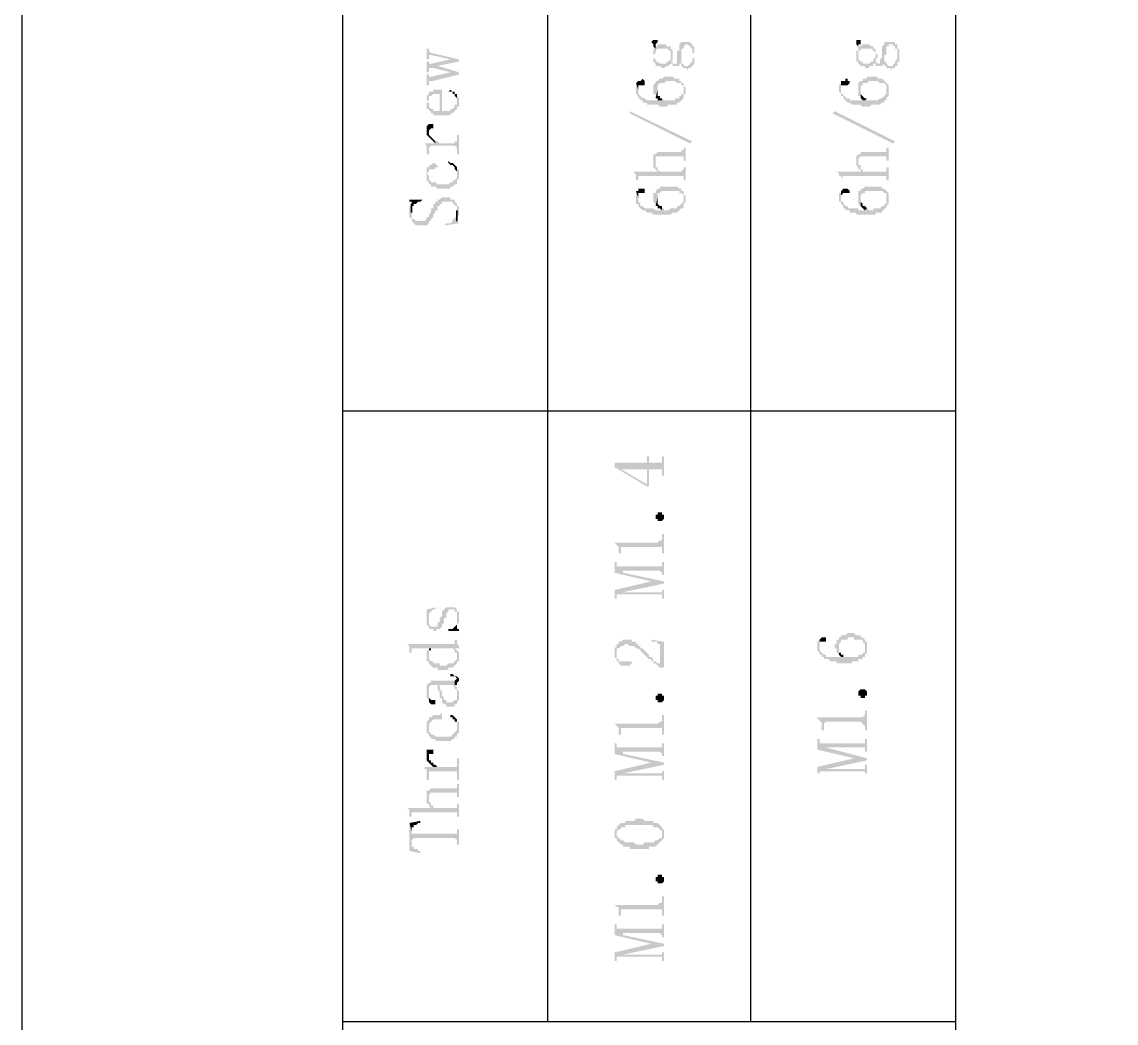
# Model space of a CAD drawing. Header units: millimetres. Extents: x 1233 to 2351, y 1180 to 1535.
# Drawn here: x 1477.96 to 1500.84, y 1385.47 to 1406.42 of the extents above; entities that cross this region are included whole.
import ezdxf

# ---------------------------------------------------------------- set-up
doc = ezdxf.new("R2010")
doc.units = ezdxf.units.MM

msp = doc.modelspace()

# ---------------------------------------------------------------- hatches: boundary and pattern name
at = {"transparency": 33554559}
for points in [[(1491.12218, 1405.99928), (1491.12218, 1405.99928), (1491.16731, 1405.95415), (1491.16731, 1405.90902), (1491.21244, 1405.86389), (1491.21244, 1405.95415), (1491.21244, 1405.95415), (1491.25757, 1405.99928), (1491.25757, 1406.04442), (1491.16731, 1406.04442)], [(1491.16731, 1405.59309), (1491.21244, 1405.54796), (1491.21244, 1405.50283), (1491.3027, 1405.50283), (1491.34784, 1405.4577), (1491.39297, 1405.4577), (1491.4381, 1405.50283), (1491.48323, 1405.50283), (1491.52837, 1405.54796), (1491.5735, 1405.54796), (1491.5735, 1405.50283), (1491.70889, 1405.50283), (1491.70889, 1405.54796), (1491.75403, 1405.54796), (1491.75403, 1405.50283), (1491.75403, 1405.50283), (1491.79916, 1405.4577), (1491.84429, 1405.4577), (1491.88942, 1405.41256), (1491.88942, 1405.4577), (1491.93455, 1405.4577), (1491.97969, 1405.50283), (1491.97969, 1405.50283), (1492.02482, 1405.54796), (1492.02482, 1405.59309), (1492.02482, 1405.72849), (1492.02482, 1405.77362), (1492.02482, 1405.86389), (1492.02482, 1405.90902), (1492.02482, 1405.72849), (1492.02482, 1405.68336), (1491.97969, 1405.63823), (1491.97969, 1405.59309), (1491.97969, 1405.59309), (1491.93455, 1405.54796), (1491.93455, 1405.54796), (1491.88942, 1405.50283), (1491.79916, 1405.50283), (1491.79916, 1405.54796), (1491.75403, 1405.54796), (1491.75403, 1405.59309), (1491.75403, 1405.99928), (1491.70889, 1405.95415), (1491.70889, 1405.86389), (1491.70889, 1405.81875), (1491.66376, 1405.81875), (1491.66376, 1405.72849), (1491.66376, 1405.68336), (1491.66376, 1405.59309), (1491.66376, 1405.54796), (1491.5735, 1405.54796), (1491.5735, 1405.59309), (1491.52837, 1405.59309), (1491.52837, 1405.72849), (1491.52837, 1405.68336), (1491.52837, 1405.63823), (1491.52837, 1405.63823), (1491.48323, 1405.59309), (1491.4381, 1405.59309), (1491.4381, 1405.54796), (1491.3027, 1405.54796), (1491.25757, 1405.59309), (1491.21244, 1405.59309), (1491.21244, 1405.63823), (1491.21244, 1405.63823), (1491.16731, 1405.68336), (1491.16731, 1405.72849)], [(1491.16731, 1405.72849), (1491.16731, 1405.68336), (1491.16731, 1405.59309), (1491.16731, 1405.72849), (1491.16731, 1405.72849), (1491.21244, 1405.77362), (1491.21244, 1405.81875), (1491.21244, 1405.81875), (1491.25757, 1405.86389), (1491.48323, 1405.86389), (1491.48323, 1405.81875), (1491.52837, 1405.81875), (1491.52837, 1405.72849), (1491.52837, 1405.59309), (1491.5735, 1405.63823), (1491.5735, 1405.72849), (1491.5735, 1405.81875), (1491.5735, 1405.81875), (1491.52837, 1405.86389), (1491.52837, 1405.90902), (1491.4381, 1405.90902), (1491.4381, 1405.95415), (1491.25757, 1405.95415), (1491.25757, 1405.90902), (1491.21244, 1405.90902), (1491.21244, 1405.95415), (1491.21244, 1405.86389), (1491.16731, 1405.86389), (1491.16731, 1405.81875)], [(1491.75403, 1405.99928), (1491.75403, 1405.59309), (1491.75403, 1405.63823), (1491.75403, 1405.72849), (1491.75403, 1405.77362), (1491.75403, 1405.86389), (1491.79916, 1405.86389), (1491.79916, 1405.90902), (1491.79916, 1405.90902), (1491.84429, 1405.95415), (1491.88942, 1405.95415), (1491.93455, 1405.90902), (1491.93455, 1405.90902), (1491.97969, 1405.86389), (1491.97969, 1405.77362), (1492.02482, 1405.77362), (1492.02482, 1405.72849), (1492.02482, 1405.90902), (1491.97969, 1405.90902), (1491.97969, 1405.95415), (1491.97969, 1405.95415), (1491.93455, 1405.99928)], [(1495.40973, 1405.99928), (1495.40973, 1405.95415), (1495.40973, 1405.95415), (1495.45486, 1405.90902), (1495.45486, 1405.86389), (1495.45486, 1405.95415), (1495.5, 1405.95415), (1495.5, 1405.99928), (1495.5, 1406.04442), (1495.40973, 1406.04442)], [(1495.40973, 1405.72849), (1495.40973, 1405.68336), (1495.40973, 1405.59309), (1495.45486, 1405.59309), (1495.45486, 1405.72849), (1495.45486, 1405.81875), (1495.5, 1405.81875), (1495.5, 1405.86389), (1495.72566, 1405.86389), (1495.77079, 1405.81875), (1495.77079, 1405.81875), (1495.81592, 1405.77362), (1495.81592, 1405.72849), (1495.81592, 1405.59309), (1495.81592, 1405.63823), (1495.81592, 1405.63823), (1495.86105, 1405.68336), (1495.86105, 1405.72849), (1495.86105, 1405.72849), (1495.81592, 1405.77362), (1495.81592, 1405.81875), (1495.81592, 1405.86389), (1495.77079, 1405.86389), (1495.77079, 1405.90902), (1495.72566, 1405.90902), (1495.68052, 1405.95415), (1495.54513, 1405.95415), (1495.5, 1405.90902), (1495.45486, 1405.90902), (1495.45486, 1405.95415), (1495.45486, 1405.86389), (1495.45486, 1405.81875), (1495.40973, 1405.81875)], [(1495.45486, 1405.59309), (1495.45486, 1405.54796), (1495.45486, 1405.54796), (1495.5, 1405.50283), (1495.59026, 1405.50283), (1495.59026, 1405.4577), (1495.68052, 1405.4577), (1495.68052, 1405.50283), (1495.77079, 1405.50283), (1495.77079, 1405.54796), (1495.81592, 1405.54796), (1495.81592, 1405.50283), (1495.95132, 1405.50283), (1495.99645, 1405.54796), (1495.99645, 1405.50283), (1496.04158, 1405.50283), (1496.04158, 1405.4577), (1496.13185, 1405.4577), (1496.13185, 1405.41256), (1496.17698, 1405.4577), (1496.22211, 1405.4577), (1496.22211, 1405.50283), (1496.26724, 1405.50283), (1496.26724, 1405.54796), (1496.26724, 1405.59309), (1496.31238, 1405.59309), (1496.31238, 1405.72849), (1496.31238, 1405.77362), (1496.31238, 1405.86389), (1496.26724, 1405.86389), (1496.26724, 1405.90902), (1496.26724, 1405.72849), (1496.26724, 1405.63823), (1496.26724, 1405.63823), (1496.22211, 1405.59309), (1496.22211, 1405.54796), (1496.17698, 1405.54796), (1496.17698, 1405.50283), (1496.08671, 1405.50283), (1496.04158, 1405.54796), (1496.04158, 1405.59309), (1495.99645, 1405.59309), (1495.99645, 1405.99928), (1495.99645, 1405.95415), (1495.99645, 1405.95415), (1495.95132, 1405.90902), (1495.95132, 1405.86389), (1495.95132, 1405.81875), (1495.95132, 1405.72849), (1495.95132, 1405.68336), (1495.95132, 1405.68336), (1495.90619, 1405.63823), (1495.90619, 1405.59309), (1495.90619, 1405.54796), (1495.86105, 1405.54796), (1495.81592, 1405.59309), (1495.81592, 1405.72849), (1495.81592, 1405.68336), (1495.81592, 1405.68336), (1495.77079, 1405.63823), (1495.77079, 1405.59309), (1495.72566, 1405.59309), (1495.68052, 1405.54796), (1495.54513, 1405.54796), (1495.54513, 1405.59309), (1495.5, 1405.59309), (1495.45486, 1405.63823), (1495.45486, 1405.72849)], [(1495.99645, 1405.99928), (1495.99645, 1405.59309), (1495.99645, 1405.63823), (1495.99645, 1405.72849), (1496.04158, 1405.72849), (1496.04158, 1405.77362), (1496.04158, 1405.86389), (1496.04158, 1405.90902), (1496.08671, 1405.90902), (1496.08671, 1405.95415), (1496.17698, 1405.95415), (1496.17698, 1405.90902), (1496.22211, 1405.90902), (1496.22211, 1405.86389), (1496.26724, 1405.86389), (1496.26724, 1405.77362), (1496.26724, 1405.72849), (1496.26724, 1405.90902), (1496.26724, 1405.95415), (1496.22211, 1405.95415), (1496.22211, 1405.99928), (1496.04158, 1405.99928)], [(1486.42843, 1405.86389), (1486.42843, 1405.63823), (1486.47356, 1405.63823), (1486.47356, 1405.68336), (1486.47356, 1405.72849), (1486.51869, 1405.72849), (1486.92488, 1405.63823), (1486.92488, 1405.63823), (1487.10541, 1405.59309), (1487.10541, 1405.63823), (1486.51869, 1405.77362), (1486.51869, 1405.77362), (1486.47356, 1405.81875), (1486.47356, 1405.86389)], [(1486.42843, 1405.59309), (1486.42843, 1405.36743), (1486.47356, 1405.36743), (1486.47356, 1405.41256), (1486.47356, 1405.4577), (1486.56383, 1405.4577), (1486.65409, 1405.50283), (1487.10541, 1405.59309), (1486.92488, 1405.63823), (1486.51869, 1405.54796), (1486.47356, 1405.54796), (1486.47356, 1405.59309), (1486.47356, 1405.59309)], [(1486.56383, 1405.4577), (1486.92488, 1405.36743), (1486.92488, 1405.36743), (1487.10541, 1405.3223), (1487.10541, 1405.36743), (1486.65409, 1405.50283)], [(1486.42843, 1405.3223), (1486.42843, 1405.09664), (1486.47356, 1405.09664), (1486.47356, 1405.14177), (1486.47356, 1405.1869), (1486.56383, 1405.1869), (1487.10541, 1405.3223), (1486.92488, 1405.36743), (1486.51869, 1405.27717), (1486.47356, 1405.27717), (1486.47356, 1405.3223), (1486.47356, 1405.3223)], [(1491.16731, 1405.00638), (1491.16731, 1404.91611), (1491.21244, 1404.91611), (1491.21244, 1404.87098), (1491.21244, 1404.82585), (1491.25757, 1405.00638), (1491.25757, 1405.09664), (1491.25757, 1405.09664), (1491.3027, 1405.14177), (1491.39297, 1405.14177), (1491.4381, 1405.1869), (1491.61863, 1405.1869), (1491.66376, 1405.14177), (1491.75403, 1405.14177), (1491.75403, 1405.09664), (1491.79916, 1405.09664), (1491.79916, 1405.00638), (1491.79916, 1404.82585), (1491.79916, 1404.91611), (1491.84429, 1404.91611), (1491.84429, 1405.00638), (1491.84429, 1405.05151), (1491.84429, 1405.05151), (1491.79916, 1405.09664), (1491.79916, 1405.14177), (1491.75403, 1405.14177), (1491.75403, 1405.1869), (1491.70889, 1405.1869), (1491.70889, 1405.23204), (1491.61863, 1405.23204), (1491.5735, 1405.27717), (1491.39297, 1405.27717), (1491.34784, 1405.23204), (1491.3027, 1405.23204), (1491.25757, 1405.1869), (1491.21244, 1405.1869), (1491.21244, 1405.14177), (1491.21244, 1405.14177), (1491.16731, 1405.09664), (1491.16731, 1405.05151), (1491.16731, 1405.05151)], [(1495.45486, 1405.00638), (1495.45486, 1404.91611), (1495.45486, 1404.87098), (1495.5, 1404.87098), (1495.5, 1404.82585), (1495.5, 1405.00638), (1495.5, 1405.09664), (1495.54513, 1405.09664), (1495.54513, 1405.14177), (1495.63539, 1405.14177), (1495.68052, 1405.1869), (1495.86105, 1405.1869), (1495.90619, 1405.14177), (1495.99645, 1405.14177), (1496.04158, 1405.09664), (1496.04158, 1405.00638), (1496.04158, 1404.82585), (1496.08671, 1404.87098), (1496.08671, 1404.91611), (1496.08671, 1405.00638), (1496.08671, 1405.05151), (1496.08671, 1405.09664), (1496.08671, 1405.09664), (1496.04158, 1405.14177), (1496.04158, 1405.14177), (1495.99645, 1405.1869), (1495.99645, 1405.1869), (1495.95132, 1405.23204), (1495.86105, 1405.23204), (1495.86105, 1405.27717), (1495.63539, 1405.27717), (1495.63539, 1405.23204), (1495.54513, 1405.23204), (1495.54513, 1405.1869), (1495.5, 1405.1869), (1495.45486, 1405.14177), (1495.45486, 1405.05151), (1495.45486, 1405.05151)], [(1486.42843, 1404.87098), (1486.42843, 1404.73558), (1486.42843, 1404.78071), (1486.47356, 1404.78071), (1486.47356, 1404.82585), (1486.47356, 1404.87098), (1486.51869, 1404.87098), (1486.56383, 1404.91611), (1486.69922, 1404.91611), (1486.69922, 1404.55505), (1486.74435, 1404.46479), (1486.92488, 1404.46479), (1486.92488, 1404.50992), (1486.97002, 1404.50992), (1487.01515, 1404.55505), (1487.01515, 1404.55505), (1487.06028, 1404.60019), (1487.06028, 1404.64532), (1487.10541, 1404.64532), (1487.10541, 1404.73558), (1487.10541, 1404.78071), (1487.10541, 1404.82585), (1487.06028, 1404.87098), (1487.06028, 1404.91611), (1487.06028, 1404.78071), (1487.06028, 1404.69045), (1487.01515, 1404.69045), (1487.01515, 1404.64532), (1487.01515, 1404.64532), (1486.97002, 1404.60019), (1486.92488, 1404.60019), (1486.92488, 1404.55505), (1486.74435, 1404.55505), (1486.74435, 1405.00638), (1486.56383, 1405.00638), (1486.56383, 1404.96124), (1486.47356, 1404.96124), (1486.47356, 1404.91611), (1486.47356, 1404.91611)], [(1486.87975, 1404.96124), (1486.97002, 1404.96124), (1486.97002, 1404.91611), (1487.01515, 1404.91611), (1487.01515, 1404.87098), (1487.01515, 1404.87098), (1487.06028, 1404.82585), (1487.06028, 1404.78071), (1487.06028, 1404.91611), (1487.01515, 1404.91611), (1487.01515, 1404.96124), (1486.97002, 1404.96124), (1486.92488, 1405.00638), (1486.92488, 1405.00638)], [(1490.80625, 1405.14177), (1490.85138, 1405.00638), (1490.85138, 1405.05151), (1490.85138, 1405.09664), (1490.98678, 1405.09664), (1490.98678, 1405.14177), (1490.98678, 1405.1869), (1490.98678, 1405.1869), (1490.94165, 1405.23204), (1490.94165, 1405.23204), (1490.89651, 1405.1869), (1490.85138, 1405.1869)], [(1490.80625, 1405.05151), (1490.80625, 1404.96124), (1490.80625, 1404.91611), (1490.80625, 1404.91611), (1490.85138, 1404.87098), (1490.85138, 1404.82585), (1490.89651, 1404.82585), (1490.89651, 1404.78071), (1490.94165, 1404.78071), (1490.94165, 1404.73558), (1491.03191, 1404.73558), (1491.03191, 1404.69045), (1491.25757, 1404.69045), (1491.3027, 1404.64532), (1491.4381, 1404.64532), (1491.48323, 1404.69045), (1491.66376, 1404.69045), (1491.66376, 1404.73558), (1491.70889, 1404.73558), (1491.75403, 1404.78071), (1491.75403, 1404.78071), (1491.79916, 1404.82585), (1491.79916, 1405.00638), (1491.79916, 1404.96124), (1491.79916, 1404.91611), (1491.75403, 1404.91611), (1491.75403, 1404.87098), (1491.70889, 1404.87098), (1491.70889, 1404.82585), (1491.61863, 1404.82585), (1491.61863, 1404.78071), (1491.39297, 1404.78071), (1491.34784, 1404.82585), (1491.34784, 1404.78071), (1491.03191, 1404.78071), (1490.98678, 1404.82585), (1490.94165, 1404.82585), (1490.89651, 1404.87098), (1490.89651, 1404.87098), (1490.85138, 1404.91611), (1490.85138, 1405.00638), (1490.85138, 1405.00638), (1490.80625, 1405.14177)], [(1491.21244, 1404.82585), (1491.25757, 1404.82585), (1491.25757, 1404.78071), (1491.34784, 1404.78071), (1491.34784, 1404.82585), (1491.3027, 1404.82585), (1491.3027, 1404.87098), (1491.25757, 1404.87098), (1491.25757, 1404.96124), (1491.25757, 1405.00638)], [(1495.04867, 1405.05151), (1495.04867, 1404.96124), (1495.04867, 1404.96124), (1495.09381, 1404.91611), (1495.09381, 1404.87098), (1495.13894, 1404.87098), (1495.13894, 1404.82585), (1495.13894, 1404.82585), (1495.18407, 1404.78071), (1495.18407, 1404.78071), (1495.2292, 1404.73558), (1495.27434, 1404.73558), (1495.31947, 1404.69045), (1495.5, 1404.69045), (1495.54513, 1404.64532), (1495.68052, 1404.64532), (1495.72566, 1404.69045), (1495.90619, 1404.69045), (1495.95132, 1404.73558), (1495.99645, 1404.73558), (1495.99645, 1404.78071), (1496.04158, 1404.78071), (1496.04158, 1404.82585), (1496.04158, 1405.00638), (1496.04158, 1404.96124), (1496.04158, 1404.91611), (1496.04158, 1404.91611), (1495.99645, 1404.87098), (1495.99645, 1404.87098), (1495.95132, 1404.82585), (1495.90619, 1404.82585), (1495.86105, 1404.78071), (1495.63539, 1404.78071), (1495.63539, 1404.82585), (1495.59026, 1404.78071), (1495.27434, 1404.78071), (1495.27434, 1404.82585), (1495.18407, 1404.82585), (1495.18407, 1404.87098), (1495.13894, 1404.87098), (1495.13894, 1404.91611), (1495.09381, 1404.91611), (1495.09381, 1405.00638), (1495.09381, 1405.14177), (1495.09381, 1405.14177), (1495.04867, 1405.09664)], [(1495.09381, 1405.14177), (1495.09381, 1405.00638), (1495.09381, 1405.05151), (1495.09381, 1405.09664), (1495.2292, 1405.09664), (1495.27434, 1405.14177), (1495.27434, 1405.1869), (1495.2292, 1405.1869), (1495.2292, 1405.23204), (1495.18407, 1405.23204), (1495.18407, 1405.1869), (1495.09381, 1405.1869)], [(1495.5, 1404.82585), (1495.5, 1404.82585), (1495.54513, 1404.78071), (1495.59026, 1404.78071), (1495.63539, 1404.82585), (1495.59026, 1404.82585), (1495.54513, 1404.87098), (1495.54513, 1404.87098), (1495.5, 1404.91611), (1495.5, 1404.96124), (1495.5, 1405.00638)], [(1486.42843, 1404.73558), (1486.42843, 1404.64532), (1486.42843, 1404.60019), (1486.47356, 1404.60019), (1486.47356, 1404.55505), (1486.51869, 1404.55505), (1486.51869, 1404.50992), (1486.56383, 1404.50992), (1486.56383, 1404.46479), (1486.74435, 1404.46479), (1486.69922, 1404.55505), (1486.56383, 1404.55505), (1486.56383, 1404.60019), (1486.51869, 1404.60019), (1486.47356, 1404.64532), (1486.47356, 1404.73558), (1486.42843, 1404.73558), (1486.42843, 1404.87098), (1486.42843, 1404.82585), (1486.42843, 1404.78071)], [(1491.97969, 1403.9232), (1491.93455, 1403.87807), (1490.67085, 1404.50992), (1490.67085, 1404.55505)], [(1496.22211, 1403.9232), (1496.17698, 1403.87807), (1494.91328, 1404.50992), (1494.95841, 1404.55505)], [(1486.42843, 1404.14886), (1486.42843, 1404.10373), (1486.42843, 1404.0586), (1486.47356, 1404.01347), (1486.47356, 1404.14886), (1486.47356, 1404.14886), (1486.51869, 1404.194), (1486.56383, 1404.194), (1486.56383, 1404.23913), (1486.56383, 1404.28426), (1486.47356, 1404.28426), (1486.42843, 1404.23913), (1486.42843, 1404.194)], [(1486.47356, 1404.01347), (1486.47356, 1404.01347), (1486.51869, 1403.96834), (1486.51869, 1403.96834), (1486.56383, 1403.9232), (1486.56383, 1403.9232), (1486.60896, 1403.87807), (1486.60896, 1403.9232), (1486.60896, 1403.9232), (1486.56383, 1403.96834), (1486.56383, 1403.96834), (1486.51869, 1404.01347), (1486.51869, 1404.01347), (1486.47356, 1404.0586), (1486.47356, 1404.10373), (1486.47356, 1404.14886)], [(1486.3833, 1403.87807), (1486.3833, 1403.87807), (1486.42843, 1403.83294), (1486.42843, 1403.78781), (1486.42843, 1403.69754), (1486.42843, 1403.65241), (1486.47356, 1403.65241), (1486.47356, 1403.78781), (1486.47356, 1403.78781), (1486.51869, 1403.83294), (1487.01515, 1403.83294), (1487.06028, 1403.78781), (1487.06028, 1403.65241), (1487.10541, 1403.65241), (1487.10541, 1404.0586), (1487.06028, 1404.0586), (1487.06028, 1403.9232), (1487.01515, 1403.9232), (1487.01515, 1403.87807), (1486.69922, 1403.87807), (1486.65409, 1403.9232), (1486.60896, 1403.9232), (1486.60896, 1403.87807)], [(1491.16731, 1403.51701), (1491.16731, 1403.47188), (1491.16731, 1403.38162), (1491.16731, 1403.38162), (1491.21244, 1403.33649), (1491.21244, 1403.33649), (1491.25757, 1403.29135), (1491.25757, 1403.33649), (1491.25757, 1403.38162), (1491.21244, 1403.38162), (1491.21244, 1403.42675), (1491.21244, 1403.65241), (1491.16731, 1403.65241), (1491.16731, 1403.60728), (1491.16731, 1403.56215)], [(1491.21244, 1403.65241), (1491.21244, 1403.51701), (1491.21244, 1403.56215), (1491.21244, 1403.60728), (1491.79916, 1403.60728), (1491.79916, 1403.51701), (1491.84429, 1403.51701), (1491.84429, 1403.78781), (1491.79916, 1403.78781), (1491.79916, 1403.74267), (1491.75403, 1403.74267), (1491.75403, 1403.69754), (1491.25757, 1403.69754)], [(1495.40973, 1403.51701), (1495.40973, 1403.47188), (1495.40973, 1403.42675), (1495.45486, 1403.38162), (1495.45486, 1403.33649), (1495.5, 1403.33649), (1495.5, 1403.29135), (1495.54513, 1403.29135), (1495.54513, 1403.33649), (1495.5, 1403.33649), (1495.5, 1403.38162), (1495.5, 1403.42675), (1495.45486, 1403.42675), (1495.45486, 1403.65241), (1495.45486, 1403.65241), (1495.40973, 1403.60728), (1495.40973, 1403.56215)], [(1495.45486, 1403.65241), (1495.45486, 1403.51701), (1495.45486, 1403.56215), (1495.45486, 1403.56215), (1495.5, 1403.60728), (1496.04158, 1403.60728), (1496.04158, 1403.51701), (1496.08671, 1403.51701), (1496.08671, 1403.78781), (1496.04158, 1403.78781), (1496.04158, 1403.74267), (1496.04158, 1403.69754), (1495.5, 1403.69754), (1495.5, 1403.65241)], [(1486.42843, 1403.24622), (1486.42843, 1403.15596), (1486.42843, 1403.11082), (1486.42843, 1403.24622), (1486.42843, 1403.24622), (1486.47356, 1403.29135), (1486.47356, 1403.33649), (1486.60896, 1403.33649), (1486.60896, 1403.38162), (1486.65409, 1403.38162), (1486.65409, 1403.42675), (1486.60896, 1403.42675), (1486.60896, 1403.47188), (1486.56383, 1403.47188), (1486.51869, 1403.42675), (1486.47356, 1403.42675), (1486.47356, 1403.38162), (1486.42843, 1403.38162), (1486.42843, 1403.29135), (1486.42843, 1403.29135)], [(1486.87975, 1403.47188), (1486.87975, 1403.47188), (1486.92488, 1403.42675), (1486.97002, 1403.42675), (1487.01515, 1403.38162), (1487.01515, 1403.33649), (1487.06028, 1403.29135), (1487.06028, 1403.24622), (1487.06028, 1403.38162), (1487.01515, 1403.42675), (1487.01515, 1403.42675), (1486.97002, 1403.47188), (1486.92488, 1403.47188), (1486.87975, 1403.51701)], [(1486.42843, 1403.11082), (1486.47356, 1403.06569), (1486.47356, 1403.02056), (1486.51869, 1403.02056), (1486.51869, 1402.97543), (1486.60896, 1402.97543), (1486.65409, 1402.9303), (1486.92488, 1402.9303), (1486.92488, 1402.97543), (1486.97002, 1402.97543), (1487.01515, 1403.02056), (1487.06028, 1403.02056), (1487.06028, 1403.06569), (1487.06028, 1403.11082), (1487.10541, 1403.15596), (1487.10541, 1403.24622), (1487.10541, 1403.33649), (1487.06028, 1403.33649), (1487.06028, 1403.38162), (1487.06028, 1403.24622), (1487.06028, 1403.20109), (1487.06028, 1403.15596), (1487.01515, 1403.11082), (1486.97002, 1403.11082), (1486.97002, 1403.06569), (1486.92488, 1403.06569), (1486.87975, 1403.02056), (1486.65409, 1403.02056), (1486.60896, 1403.06569), (1486.51869, 1403.06569), (1486.51869, 1403.11082), (1486.47356, 1403.11082), (1486.47356, 1403.15596), (1486.47356, 1403.20109), (1486.42843, 1403.24622)], [(1490.76112, 1403.29135), (1490.76112, 1403.24622), (1490.80625, 1403.24622), (1490.80625, 1403.20109), (1490.80625, 1403.11082), (1490.85138, 1403.11082), (1490.85138, 1403.15596), (1490.85138, 1403.20109), (1491.79916, 1403.20109), (1491.79916, 1403.11082), (1491.84429, 1403.11082), (1491.84429, 1403.38162), (1491.79916, 1403.38162), (1491.79916, 1403.33649), (1491.79916, 1403.33649), (1491.75403, 1403.29135), (1491.3027, 1403.29135), (1491.25757, 1403.33649), (1491.25757, 1403.29135)], [(1495.00354, 1403.29135), (1495.00354, 1403.29135), (1495.04867, 1403.24622), (1495.04867, 1403.20109), (1495.09381, 1403.20109), (1495.09381, 1403.11082), (1495.09381, 1403.15596), (1495.09381, 1403.15596), (1495.13894, 1403.20109), (1496.04158, 1403.20109), (1496.04158, 1403.11082), (1496.08671, 1403.11082), (1496.08671, 1403.38162), (1496.04158, 1403.38162), (1496.04158, 1403.33649), (1496.04158, 1403.29135), (1495.54513, 1403.29135), (1495.54513, 1403.33649), (1495.54513, 1403.29135)], [(1491.16731, 1402.74977), (1491.16731, 1402.6595), (1491.16731, 1402.6595), (1491.21244, 1402.61437), (1491.21244, 1402.56924), (1491.21244, 1402.56924), (1491.25757, 1402.74977), (1491.25757, 1402.7949), (1491.25757, 1402.84003), (1491.3027, 1402.84003), (1491.34784, 1402.88516), (1491.70889, 1402.88516), (1491.70889, 1402.84003), (1491.75403, 1402.84003), (1491.79916, 1402.7949), (1491.79916, 1402.56924), (1491.79916, 1402.61437), (1491.79916, 1402.61437), (1491.84429, 1402.6595), (1491.84429, 1402.74977), (1491.84429, 1402.7949), (1491.79916, 1402.7949), (1491.79916, 1402.88516), (1491.75403, 1402.88516), (1491.75403, 1402.9303), (1491.70889, 1402.9303), (1491.66376, 1402.97543), (1491.3027, 1402.97543), (1491.3027, 1402.9303), (1491.25757, 1402.9303), (1491.21244, 1402.88516), (1491.21244, 1402.84003), (1491.16731, 1402.84003)], [(1495.45486, 1402.74977), (1495.45486, 1402.6595), (1495.45486, 1402.61437), (1495.45486, 1402.61437), (1495.5, 1402.56924), (1495.5, 1402.74977), (1495.5, 1402.7949), (1495.5, 1402.7949), (1495.54513, 1402.84003), (1495.59026, 1402.84003), (1495.59026, 1402.88516), (1495.95132, 1402.88516), (1495.99645, 1402.84003), (1496.04158, 1402.84003), (1496.04158, 1402.7949), (1496.04158, 1402.56924), (1496.08671, 1402.61437), (1496.08671, 1402.6595), (1496.08671, 1402.74977), (1496.08671, 1402.7949), (1496.08671, 1402.84003), (1496.04158, 1402.88516), (1496.04158, 1402.88516), (1495.99645, 1402.9303), (1495.95132, 1402.9303), (1495.95132, 1402.97543), (1495.59026, 1402.97543), (1495.54513, 1402.9303), (1495.5, 1402.9303), (1495.5, 1402.88516), (1495.45486, 1402.88516), (1495.45486, 1402.84003)], [(1486.06737, 1402.43384), (1486.06737, 1402.34358), (1486.06737, 1402.34358), (1486.1125, 1402.29845), (1486.1125, 1402.25331), (1486.1125, 1402.25331), (1486.15764, 1402.20818), (1486.15764, 1402.20818), (1486.20277, 1402.16305), (1486.42843, 1402.16305), (1486.47356, 1402.20818), (1486.47356, 1402.25331), (1486.51869, 1402.25331), (1486.51869, 1402.29845), (1486.51869, 1402.29845), (1486.56383, 1402.34358), (1486.56383, 1402.38871), (1486.60896, 1402.43384), (1486.60896, 1402.47897), (1486.65409, 1402.47897), (1486.65409, 1402.56924), (1486.69922, 1402.56924), (1486.69922, 1402.61437), (1486.74435, 1402.61437), (1486.74435, 1402.6595), (1486.97002, 1402.6595), (1486.97002, 1402.61437), (1487.01515, 1402.61437), (1487.01515, 1402.56924), (1487.06028, 1402.56924), (1487.06028, 1402.47897), (1487.06028, 1402.29845), (1487.06028, 1402.34358), (1487.10541, 1402.38871), (1487.10541, 1402.47897), (1487.10541, 1402.56924), (1487.06028, 1402.56924), (1487.06028, 1402.61437), (1487.06028, 1402.61437), (1487.01515, 1402.6595), (1487.01515, 1402.70463), (1486.92488, 1402.70463), (1486.92488, 1402.74977), (1486.74435, 1402.74977), (1486.69922, 1402.70463), (1486.65409, 1402.70463), (1486.65409, 1402.6595), (1486.60896, 1402.6595), (1486.60896, 1402.61437), (1486.56383, 1402.61437), (1486.56383, 1402.52411), (1486.51869, 1402.52411), (1486.51869, 1402.43384), (1486.47356, 1402.38871), (1486.47356, 1402.34358), (1486.42843, 1402.34358), (1486.42843, 1402.29845), (1486.42843, 1402.29845), (1486.3833, 1402.25331), (1486.20277, 1402.25331), (1486.15764, 1402.29845), (1486.1125, 1402.29845), (1486.1125, 1402.38871), (1486.1125, 1402.56924), (1486.06737, 1402.56924), (1486.06737, 1402.47897), (1486.06737, 1402.47897)], [(1490.80625, 1402.88516), (1490.85138, 1402.74977), (1490.85138, 1402.7949), (1490.85138, 1402.84003), (1490.98678, 1402.84003), (1490.98678, 1402.88516), (1490.98678, 1402.9303), (1490.85138, 1402.9303), (1490.85138, 1402.88516)], [(1490.80625, 1402.74977), (1490.80625, 1402.6595), (1490.80625, 1402.61437), (1490.85138, 1402.61437), (1490.85138, 1402.56924), (1490.85138, 1402.56924), (1490.89651, 1402.52411), (1490.89651, 1402.52411), (1490.94165, 1402.47897), (1490.98678, 1402.47897), (1491.03191, 1402.43384), (1491.12218, 1402.43384), (1491.16731, 1402.38871), (1491.52837, 1402.38871), (1491.5735, 1402.43384), (1491.66376, 1402.43384), (1491.70889, 1402.47897), (1491.70889, 1402.47897), (1491.75403, 1402.52411), (1491.79916, 1402.52411), (1491.79916, 1402.70463), (1491.79916, 1402.6595), (1491.79916, 1402.6595), (1491.75403, 1402.61437), (1491.75403, 1402.61437), (1491.70889, 1402.56924), (1491.66376, 1402.56924), (1491.66376, 1402.52411), (1491.52837, 1402.52411), (1491.48323, 1402.47897), (1491.39297, 1402.47897), (1491.39297, 1402.52411), (1491.34784, 1402.52411), (1491.34784, 1402.47897), (1491.21244, 1402.47897), (1491.16731, 1402.52411), (1490.98678, 1402.52411), (1490.94165, 1402.56924), (1490.89651, 1402.56924), (1490.89651, 1402.61437), (1490.85138, 1402.6595), (1490.85138, 1402.70463), (1490.85138, 1402.74977), (1490.80625, 1402.88516), (1490.80625, 1402.84003), (1490.80625, 1402.7949)], [(1491.21244, 1402.56924), (1491.25757, 1402.56924), (1491.25757, 1402.52411), (1491.3027, 1402.52411), (1491.34784, 1402.47897), (1491.34784, 1402.56924), (1491.3027, 1402.56924), (1491.25757, 1402.61437), (1491.25757, 1402.6595), (1491.25757, 1402.74977)], [(1495.04867, 1402.74977), (1495.04867, 1402.6595), (1495.09381, 1402.6595), (1495.09381, 1402.61437), (1495.09381, 1402.61437), (1495.13894, 1402.56924), (1495.13894, 1402.52411), (1495.18407, 1402.52411), (1495.18407, 1402.47897), (1495.27434, 1402.47897), (1495.27434, 1402.43384), (1495.40973, 1402.43384), (1495.40973, 1402.38871), (1495.81592, 1402.38871), (1495.81592, 1402.43384), (1495.95132, 1402.43384), (1495.95132, 1402.47897), (1495.99645, 1402.47897), (1495.99645, 1402.52411), (1496.04158, 1402.52411), (1496.04158, 1402.70463), (1496.04158, 1402.6595), (1496.04158, 1402.61437), (1495.99645, 1402.61437), (1495.99645, 1402.56924), (1495.95132, 1402.56924), (1495.90619, 1402.52411), (1495.77079, 1402.52411), (1495.77079, 1402.47897), (1495.68052, 1402.47897), (1495.63539, 1402.52411), (1495.63539, 1402.52411), (1495.59026, 1402.47897), (1495.45486, 1402.47897), (1495.45486, 1402.52411), (1495.2292, 1402.52411), (1495.2292, 1402.56924), (1495.18407, 1402.56924), (1495.13894, 1402.61437), (1495.13894, 1402.6595), (1495.09381, 1402.6595), (1495.09381, 1402.70463), (1495.09381, 1402.88516), (1495.09381, 1402.84003), (1495.04867, 1402.84003), (1495.04867, 1402.7949)], [(1495.09381, 1402.88516), (1495.09381, 1402.74977), (1495.09381, 1402.7949), (1495.09381, 1402.7949), (1495.13894, 1402.84003), (1495.27434, 1402.84003), (1495.27434, 1402.88516), (1495.27434, 1402.88516), (1495.2292, 1402.9303), (1495.13894, 1402.9303)], [(1495.5, 1402.56924), (1495.5, 1402.56924), (1495.54513, 1402.52411), (1495.54513, 1402.52411), (1495.59026, 1402.47897), (1495.63539, 1402.52411), (1495.59026, 1402.56924), (1495.54513, 1402.56924), (1495.54513, 1402.61437), (1495.54513, 1402.61437), (1495.5, 1402.6595), (1495.5, 1402.74977)], [(1486.06737, 1402.70463), (1486.06737, 1402.6595), (1486.1125, 1402.6595), (1486.1125, 1402.47897), (1486.1125, 1402.56924), (1486.15764, 1402.56924), (1486.15764, 1402.61437), (1486.20277, 1402.61437), (1486.2479, 1402.6595), (1486.29303, 1402.6595), (1486.33817, 1402.70463), (1486.29303, 1402.70463)], [(1486.78949, 1402.16305), (1486.78949, 1402.16305), (1487.10541, 1402.20818), (1487.10541, 1402.20818), (1487.06028, 1402.25331), (1487.06028, 1402.38871), (1487.06028, 1402.34358), (1487.01515, 1402.34358), (1487.01515, 1402.29845), (1486.97002, 1402.29845), (1486.97002, 1402.25331), (1486.97002, 1402.25331), (1486.92488, 1402.20818), (1486.83462, 1402.20818)], [(1490.35493, 1397.19851), (1490.35493, 1397.10825), (1491.03191, 1396.70206), (1491.07704, 1396.70206), (1491.07704, 1397.06311), (1491.34784, 1397.06311), (1491.34784, 1396.92772), (1491.39297, 1396.92772), (1491.39297, 1397.33391), (1491.34784, 1397.33391), (1491.34784, 1397.24364), (1491.34784, 1397.19851), (1491.07704, 1397.19851), (1491.07704, 1397.33391), (1491.03191, 1397.33391), (1491.03191, 1396.74719), (1490.49033, 1397.06311), (1490.49033, 1397.06311)], [(1490.35493, 1397.19851), (1490.49033, 1397.06311), (1491.03191, 1397.06311), (1491.03191, 1396.74719), (1491.03191, 1397.19851)], [(1491.39297, 1396.07021), (1491.39297, 1396.02507), (1491.39297, 1396.02507), (1491.34784, 1395.97994), (1491.25757, 1395.97994), (1491.25757, 1396.02507), (1491.21244, 1396.02507), (1491.21244, 1396.07021), (1491.21244, 1396.11534), (1491.25757, 1396.11534), (1491.25757, 1396.16047), (1491.34784, 1396.16047), (1491.34784, 1396.11534), (1491.39297, 1396.11534), (1491.39297, 1396.07021)], [(1490.35493, 1395.52862), (1490.35493, 1395.52862), (1490.40006, 1395.48349), (1490.40006, 1395.48349), (1490.44519, 1395.43835), (1490.44519, 1395.39322), (1490.44519, 1395.30296), (1490.49033, 1395.30296), (1490.49033, 1395.43835), (1491.34784, 1395.43835), (1491.34784, 1395.39322), (1491.34784, 1395.30296), (1491.39297, 1395.30296), (1491.39297, 1395.70915), (1491.34784, 1395.70915), (1491.34784, 1395.61888), (1491.34784, 1395.57375), (1491.3027, 1395.57375), (1491.25757, 1395.52862)], [(1490.35493, 1395.12243), (1490.35493, 1394.89677), (1491.12218, 1394.71624), (1491.12218, 1394.71624), (1491.39297, 1394.67111), (1491.39297, 1394.71624), (1490.53546, 1394.89677), (1490.53546, 1394.9419), (1490.44519, 1395.03217), (1490.40006, 1395.03217), (1490.40006, 1395.12243)], [(1490.44519, 1395.03217), (1490.53546, 1394.9419), (1491.3027, 1394.9419), (1491.34784, 1394.89677), (1491.34784, 1394.85164), (1491.39297, 1394.85164), (1491.39297, 1395.12243), (1491.34784, 1395.12243), (1491.34784, 1395.0773), (1491.34784, 1395.03217), (1491.3027, 1395.03217)], [(1490.35493, 1394.53571), (1490.35493, 1394.35518), (1490.40006, 1394.35518), (1490.40006, 1394.40031), (1490.40006, 1394.44545), (1490.44519, 1394.44545), (1490.53546, 1394.49058), (1491.39297, 1394.67111), (1491.12218, 1394.71624)], [(1490.44519, 1394.44545), (1491.34784, 1394.44545), (1491.34784, 1394.35518), (1491.39297, 1394.35518), (1491.39297, 1394.53571), (1491.34784, 1394.53571), (1491.34784, 1394.49058), (1490.53546, 1394.49058)], [(1486.42843, 1394.12952), (1486.42843, 1394.08439), (1486.47356, 1393.76846), (1486.47356, 1393.94899), (1486.47356, 1393.99413), (1486.47356, 1394.03926), (1486.51869, 1394.08439), (1486.51869, 1394.08439), (1486.56383, 1394.12952), (1486.60896, 1394.12952), (1486.60896, 1394.17465)], [(1486.42843, 1393.94899), (1486.42843, 1393.85873), (1486.42843, 1393.8136), (1486.47356, 1393.76846), (1486.42843, 1394.08439), (1486.42843, 1394.03926)], [(1486.47356, 1393.76846), (1486.47356, 1393.72333), (1486.56383, 1393.72333), (1486.56383, 1393.6782), (1486.60896, 1393.6782), (1486.65409, 1393.72333), (1486.69922, 1393.72333), (1486.74435, 1393.76846), (1486.74435, 1393.8136), (1486.74435, 1393.8136), (1486.78949, 1393.85873), (1486.78949, 1393.90386), (1486.78949, 1393.94899), (1486.83462, 1393.94899), (1486.83462, 1394.03926), (1486.83462, 1394.03926), (1486.87975, 1394.08439), (1486.87975, 1394.12952), (1487.01515, 1394.12952), (1487.01515, 1394.08439), (1487.06028, 1394.08439), (1487.06028, 1394.03926), (1487.06028, 1393.76846), (1487.06028, 1393.8136), (1487.10541, 1393.85873), (1487.10541, 1393.94899), (1487.10541, 1394.08439), (1487.06028, 1394.08439), (1487.06028, 1394.12952), (1487.06028, 1394.12952), (1487.01515, 1394.17465), (1486.83462, 1394.17465), (1486.78949, 1394.12952), (1486.78949, 1394.12952), (1486.74435, 1394.08439), (1486.74435, 1394.03926), (1486.74435, 1393.99413), (1486.69922, 1393.94899), (1486.69922, 1393.90386), (1486.69922, 1393.85873), (1486.65409, 1393.85873), (1486.65409, 1393.76846), (1486.51869, 1393.76846), (1486.47356, 1393.8136), (1486.47356, 1393.85873), (1486.47356, 1393.94899)], [(1486.87975, 1393.72333), (1486.87975, 1393.6782), (1487.10541, 1393.6782), (1487.10541, 1393.72333), (1487.06028, 1393.72333), (1487.06028, 1393.94899), (1487.06028, 1393.90386), (1487.06028, 1393.8136), (1487.06028, 1393.8136), (1487.01515, 1393.76846), (1487.01515, 1393.76846), (1486.97002, 1393.72333), (1486.92488, 1393.72333)], [(1494.95841, 1393.36227), (1494.95841, 1393.31714), (1495.00354, 1393.31714), (1495.00354, 1393.22688), (1495.00354, 1393.22688), (1495.04867, 1393.18175), (1495.04867, 1393.36227), (1495.04867, 1393.40741), (1495.04867, 1393.40741), (1495.09381, 1393.45254), (1495.09381, 1393.49767), (1495.2292, 1393.49767), (1495.2292, 1393.5428), (1495.3646, 1393.5428), (1495.3646, 1393.49767), (1495.54513, 1393.49767), (1495.54513, 1393.45254), (1495.54513, 1393.45254), (1495.59026, 1393.40741), (1495.59026, 1393.18175), (1495.63539, 1393.22688), (1495.63539, 1393.31714), (1495.63539, 1393.36227), (1495.63539, 1393.45254), (1495.59026, 1393.45254), (1495.59026, 1393.49767), (1495.59026, 1393.49767), (1495.54513, 1393.5428), (1495.5, 1393.5428), (1495.5, 1393.58794), (1495.40973, 1393.58794), (1495.3646, 1393.63307), (1495.2292, 1393.63307), (1495.18407, 1393.58794), (1495.09381, 1393.58794), (1495.09381, 1393.5428), (1495.04867, 1393.5428), (1495.04867, 1393.49767), (1495.00354, 1393.49767), (1495.00354, 1393.45254), (1495.00354, 1393.40741), (1494.95841, 1393.40741)], [(1486.02224, 1393.40741), (1486.02224, 1393.40741), (1486.06737, 1393.36227), (1486.06737, 1393.31714), (1486.06737, 1393.22688), (1486.1125, 1393.22688), (1486.1125, 1393.31714), (1486.51869, 1393.31714), (1486.51869, 1393.27201), (1486.51869, 1393.31714), (1487.10541, 1393.31714), (1487.10541, 1393.36227), (1487.10541, 1393.36227), (1487.06028, 1393.40741), (1487.06028, 1393.45254), (1487.06028, 1393.49767), (1487.01515, 1393.49767), (1487.01515, 1393.45254), (1487.01515, 1393.40741), (1486.97002, 1393.40741)], [(1490.35493, 1393.22688), (1490.35493, 1393.18175), (1490.35493, 1393.13661), (1490.40006, 1393.09148), (1490.40006, 1393.22688), (1490.40006, 1393.31714), (1490.44519, 1393.31714), (1490.49033, 1393.36227), (1490.53546, 1393.36227), (1490.58059, 1393.40741), (1490.62572, 1393.40741), (1490.67085, 1393.36227), (1490.76112, 1393.36227), (1490.80625, 1393.31714), (1490.85138, 1393.31714), (1490.89651, 1393.27201), (1490.89651, 1393.27201), (1490.94165, 1393.22688), (1490.94165, 1393.22688), (1490.98678, 1393.18175), (1490.98678, 1393.18175), (1491.03191, 1393.13661), (1491.03191, 1393.13661), (1491.07704, 1393.09148), (1491.12218, 1393.09148), (1491.12218, 1393.04635), (1491.16731, 1393.04635), (1491.16731, 1393.00122), (1491.21244, 1393.00122), (1491.25757, 1392.95609), (1491.25757, 1392.95609), (1491.3027, 1392.91095), (1491.3027, 1393.00122), (1491.25757, 1393.00122), (1491.21244, 1393.04635), (1491.16731, 1393.04635), (1491.16731, 1393.09148), (1491.16731, 1393.09148), (1491.12218, 1393.13661), (1491.07704, 1393.13661), (1491.07704, 1393.18175), (1491.07704, 1393.18175), (1491.03191, 1393.22688), (1491.03191, 1393.22688), (1490.98678, 1393.27201), (1490.98678, 1393.27201), (1490.94165, 1393.31714), (1490.89651, 1393.31714), (1490.89651, 1393.36227), (1490.85138, 1393.36227), (1490.85138, 1393.40741), (1490.80625, 1393.40741), (1490.80625, 1393.45254), (1490.71599, 1393.45254), (1490.71599, 1393.49767), (1490.53546, 1393.49767), (1490.49033, 1393.45254), (1490.44519, 1393.45254), (1490.44519, 1393.40741), (1490.40006, 1393.40741), (1490.40006, 1393.36227), (1490.40006, 1393.36227), (1490.35493, 1393.31714), (1490.35493, 1393.27201), (1490.35493, 1393.27201)], [(1491.12218, 1393.49767), (1491.12218, 1393.45254), (1491.25757, 1393.45254), (1491.25757, 1393.40741), (1491.3027, 1393.40741), (1491.3027, 1392.91095), (1491.39297, 1392.91095), (1491.39297, 1393.45254)], [(1494.59735, 1393.36227), (1494.59735, 1393.31714), (1494.59735, 1393.27201), (1494.64248, 1393.22688), (1494.64248, 1393.18175), (1494.68762, 1393.18175), (1494.68762, 1393.13661), (1494.73275, 1393.13661), (1494.73275, 1393.09148), (1494.82301, 1393.09148), (1494.86815, 1393.04635), (1495.00354, 1393.04635), (1495.00354, 1393.00122), (1495.31947, 1393.00122), (1495.31947, 1393.04635), (1495.45486, 1393.04635), (1495.45486, 1393.09148), (1495.54513, 1393.09148), (1495.54513, 1393.13661), (1495.59026, 1393.13661), (1495.59026, 1393.18175), (1495.59026, 1393.31714), (1495.59026, 1393.22688), (1495.54513, 1393.22688), (1495.54513, 1393.18175), (1495.45486, 1393.18175), (1495.45486, 1393.13661), (1494.77788, 1393.13661), (1494.77788, 1393.18175), (1494.73275, 1393.18175), (1494.68762, 1393.22688), (1494.68762, 1393.22688), (1494.64248, 1393.27201), (1494.64248, 1393.31714), (1494.64248, 1393.49767), (1494.59735, 1393.45254), (1494.59735, 1393.40741)], [(1494.64248, 1393.49767), (1494.64248, 1393.36227), (1494.64248, 1393.45254), (1494.77788, 1393.45254), (1494.77788, 1393.5428), (1494.68762, 1393.5428)], [(1495.04867, 1393.18175), (1495.04867, 1393.18175), (1495.09381, 1393.13661), (1495.13894, 1393.13661), (1495.13894, 1393.18175), (1495.09381, 1393.18175), (1495.09381, 1393.22688), (1495.04867, 1393.22688), (1495.04867, 1393.27201), (1495.04867, 1393.36227)], [(1486.42843, 1393.13661), (1486.42843, 1393.09148), (1486.42843, 1393.04635), (1486.47356, 1393.04635), (1486.47356, 1393.00122), (1486.47356, 1393.00122), (1486.51869, 1392.95609), (1486.51869, 1392.95609), (1486.56383, 1392.91095), (1486.65409, 1392.91095), (1486.65409, 1392.86582), (1486.87975, 1392.86582), (1486.87975, 1392.91095), (1486.97002, 1392.91095), (1487.01515, 1392.95609), (1487.01515, 1392.95609), (1487.06028, 1393.00122), (1487.06028, 1393.13661), (1487.06028, 1393.09148), (1487.06028, 1393.09148), (1487.01515, 1393.04635), (1487.01515, 1393.04635), (1486.97002, 1393.00122), (1486.87975, 1393.00122), (1486.83462, 1392.95609), (1486.69922, 1392.95609), (1486.69922, 1393.00122), (1486.56383, 1393.00122), (1486.56383, 1393.04635), (1486.51869, 1393.04635), (1486.47356, 1393.09148), (1486.47356, 1393.27201), (1486.42843, 1393.27201), (1486.42843, 1393.22688), (1486.42843, 1393.18175)], [(1486.47356, 1393.27201), (1486.47356, 1393.18175), (1486.47356, 1393.27201), (1486.51869, 1393.27201), (1486.51869, 1393.31714), (1486.47356, 1393.31714)], [(1486.97002, 1393.31714), (1487.01515, 1393.27201), (1487.01515, 1393.22688), (1487.06028, 1393.22688), (1487.06028, 1393.00122), (1487.06028, 1393.04635), (1487.10541, 1393.04635), (1487.10541, 1393.09148), (1487.10541, 1393.13661), (1487.10541, 1393.18175), (1487.10541, 1393.22688), (1487.06028, 1393.27201), (1487.06028, 1393.27201), (1487.01515, 1393.31714)], [(1490.40006, 1393.09148), (1490.40006, 1393.04635), (1490.44519, 1393.04635), (1490.44519, 1393.00122), (1490.44519, 1393.00122), (1490.49033, 1392.95609), (1490.67085, 1392.95609), (1490.71599, 1393.00122), (1490.71599, 1393.04635), (1490.44519, 1393.04635), (1490.44519, 1393.09148), (1490.40006, 1393.09148), (1490.40006, 1393.18175), (1490.40006, 1393.18175)], [(1486.92488, 1392.77556), (1486.92488, 1392.73042), (1487.01515, 1392.73042), (1487.06028, 1392.68529), (1487.06028, 1392.5499), (1487.06028, 1392.59503), (1487.06028, 1392.59503), (1487.10541, 1392.64016), (1487.10541, 1392.68529), (1487.06028, 1392.73042), (1487.01515, 1392.73042), (1486.97002, 1392.77556)], [(1487.01515, 1392.64016), (1487.01515, 1392.5499), (1487.06028, 1392.5499), (1487.06028, 1392.68529), (1487.06028, 1392.68529)], [(1486.42843, 1392.4145), (1486.42843, 1392.36937), (1486.42843, 1392.2791), (1486.42843, 1392.2791), (1486.47356, 1392.23397), (1486.47356, 1392.4145), (1486.47356, 1392.50476), (1486.47356, 1392.50476), (1486.51869, 1392.5499), (1486.65409, 1392.5499), (1486.65409, 1392.45963), (1486.69922, 1392.4145), (1486.69922, 1392.36937), (1486.69922, 1392.5499), (1486.97002, 1392.5499), (1487.01515, 1392.50476), (1487.01515, 1392.45963), (1487.06028, 1392.45963), (1487.06028, 1392.36937), (1487.06028, 1392.32423), (1487.06028, 1392.50476), (1487.06028, 1392.50476), (1487.01515, 1392.5499), (1487.01515, 1392.64016), (1486.51869, 1392.64016), (1486.51869, 1392.59503), (1486.47356, 1392.59503), (1486.42843, 1392.5499)], [(1486.69922, 1392.36937), (1486.69922, 1392.2791), (1486.74435, 1392.2791), (1486.74435, 1392.23397), (1486.74435, 1392.18884), (1486.74435, 1392.18884), (1486.78949, 1392.14371), (1486.83462, 1392.14371), (1486.83462, 1392.09857), (1487.01515, 1392.09857), (1487.01515, 1392.14371), (1487.06028, 1392.14371), (1487.06028, 1392.18884), (1487.06028, 1392.18884), (1487.10541, 1392.23397), (1487.10541, 1392.32423), (1487.10541, 1392.36937), (1487.10541, 1392.4145), (1487.06028, 1392.45963), (1487.06028, 1392.2791), (1487.06028, 1392.23397), (1487.01515, 1392.23397), (1486.97002, 1392.18884), (1486.83462, 1392.18884), (1486.83462, 1392.23397), (1486.78949, 1392.23397), (1486.78949, 1392.2791), (1486.78949, 1392.2791), (1486.74435, 1392.32423), (1486.74435, 1392.36937), (1486.74435, 1392.4145), (1486.69922, 1392.45963), (1486.69922, 1392.5499)], [(1495.63539, 1392.36937), (1495.63539, 1392.32423), (1495.59026, 1392.32423), (1495.59026, 1392.2791), (1495.5, 1392.2791), (1495.5, 1392.32423), (1495.45486, 1392.32423), (1495.45486, 1392.36937), (1495.45486, 1392.4145), (1495.45486, 1392.4145), (1495.5, 1392.45963), (1495.59026, 1392.45963), (1495.63539, 1392.4145), (1495.63539, 1392.36937)], [(1486.47356, 1392.23397), (1486.47356, 1392.18884), (1486.47356, 1392.18884), (1486.51869, 1392.14371), (1486.60896, 1392.14371), (1486.60896, 1392.18884), (1486.60896, 1392.23397), (1486.51869, 1392.23397), (1486.47356, 1392.2791), (1486.47356, 1392.4145)], [(1491.39297, 1392.2791), (1491.39297, 1392.23397), (1491.39297, 1392.23397), (1491.34784, 1392.18884), (1491.25757, 1392.18884), (1491.25757, 1392.23397), (1491.21244, 1392.23397), (1491.21244, 1392.2791), (1491.21244, 1392.32423), (1491.25757, 1392.32423), (1491.25757, 1392.36937), (1491.34784, 1392.36937), (1491.34784, 1392.32423), (1491.39297, 1392.32423), (1491.39297, 1392.2791)], [(1486.42843, 1391.78265), (1486.47356, 1391.69238), (1486.47356, 1391.73752), (1486.47356, 1391.73752), (1486.51869, 1391.78265), (1486.51869, 1391.78265), (1486.56383, 1391.82778), (1486.74435, 1391.82778), (1486.74435, 1391.37646), (1486.92488, 1391.37646), (1486.97002, 1391.42159), (1487.01515, 1391.42159), (1487.01515, 1391.46672), (1487.06028, 1391.46672), (1487.06028, 1391.51186), (1487.06028, 1391.51186), (1487.10541, 1391.55699), (1487.10541, 1391.60212), (1487.10541, 1391.69238), (1487.10541, 1391.73752), (1487.10541, 1391.78265), (1487.06028, 1391.78265), (1487.06028, 1391.82778), (1487.06028, 1391.69238), (1487.06028, 1391.60212), (1487.06028, 1391.60212), (1487.01515, 1391.55699), (1487.01515, 1391.55699), (1486.97002, 1391.51186), (1486.97002, 1391.51186), (1486.92488, 1391.46672), (1486.74435, 1391.46672), (1486.74435, 1391.96318), (1486.74435, 1391.96318), (1486.69922, 1391.91805), (1486.56383, 1391.91805), (1486.51869, 1391.87291), (1486.47356, 1391.87291), (1486.47356, 1391.82778), (1486.47356, 1391.82778)], [(1494.59735, 1391.87291), (1494.59735, 1391.82778), (1494.64248, 1391.82778), (1494.64248, 1391.78265), (1494.68762, 1391.78265), (1494.68762, 1391.73752), (1494.68762, 1391.60212), (1494.73275, 1391.60212), (1494.73275, 1391.73752), (1494.73275, 1391.73752), (1494.77788, 1391.78265), (1495.5, 1391.78265), (1495.54513, 1391.73752), (1495.54513, 1391.73752), (1495.59026, 1391.69238), (1495.59026, 1391.60212), (1495.63539, 1391.60212), (1495.63539, 1392.00831), (1495.59026, 1392.00831), (1495.59026, 1391.91805), (1495.59026, 1391.91805), (1495.54513, 1391.87291), (1495.5, 1391.87291)], [(1486.42843, 1391.64725), (1486.42843, 1391.55699), (1486.42843, 1391.55699), (1486.47356, 1391.51186), (1486.47356, 1391.46672), (1486.51869, 1391.46672), (1486.51869, 1391.42159), (1486.60896, 1391.42159), (1486.60896, 1391.37646), (1486.74435, 1391.37646), (1486.74435, 1391.46672), (1486.60896, 1391.46672), (1486.56383, 1391.51186), (1486.51869, 1391.51186), (1486.51869, 1391.55699), (1486.47356, 1391.55699), (1486.47356, 1391.60212), (1486.47356, 1391.69238), (1486.42843, 1391.78265), (1486.42843, 1391.73752), (1486.42843, 1391.69238)], [(1486.92488, 1391.87291), (1486.97002, 1391.87291), (1486.97002, 1391.82778), (1487.01515, 1391.82778), (1487.01515, 1391.78265), (1487.06028, 1391.78265), (1487.06028, 1391.73752), (1487.06028, 1391.69238), (1487.06028, 1391.82778), (1487.06028, 1391.82778), (1487.01515, 1391.87291), (1487.01515, 1391.87291), (1486.97002, 1391.91805), (1486.92488, 1391.91805)], [(1490.35493, 1391.73752), (1490.35493, 1391.73752), (1490.40006, 1391.69238), (1490.40006, 1391.69238), (1490.44519, 1391.64725), (1490.44519, 1391.60212), (1490.44519, 1391.51186), (1490.49033, 1391.51186), (1490.49033, 1391.64725), (1491.34784, 1391.64725), (1491.34784, 1391.60212), (1491.34784, 1391.51186), (1491.39297, 1391.51186), (1491.39297, 1391.91805), (1491.34784, 1391.91805), (1491.34784, 1391.82778), (1491.34784, 1391.78265), (1491.3027, 1391.78265), (1491.25757, 1391.73752)], [(1490.35493, 1391.33133), (1490.35493, 1391.10567), (1491.12218, 1390.92514), (1491.12218, 1390.92514), (1491.39297, 1390.88001), (1491.39297, 1390.92514), (1490.53546, 1391.10567), (1490.53546, 1391.1508), (1490.44519, 1391.24106), (1490.40006, 1391.24106), (1490.40006, 1391.33133)], [(1490.44519, 1391.24106), (1490.53546, 1391.1508), (1491.3027, 1391.1508), (1491.34784, 1391.10567), (1491.34784, 1391.06053), (1491.39297, 1391.06053), (1491.39297, 1391.33133), (1491.34784, 1391.33133), (1491.34784, 1391.28619), (1491.34784, 1391.24106), (1491.3027, 1391.24106)], [(1494.59735, 1391.42159), (1494.59735, 1391.19593), (1495.3646, 1391.0154), (1495.3646, 1391.0154), (1495.63539, 1390.97027), (1495.63539, 1391.0154), (1494.77788, 1391.24106), (1494.77788, 1391.24106), (1494.68762, 1391.33133), (1494.64248, 1391.33133), (1494.64248, 1391.37646), (1494.64248, 1391.42159)], [(1494.68762, 1391.33133), (1494.77788, 1391.24106), (1495.59026, 1391.24106), (1495.59026, 1391.19593), (1495.59026, 1391.1508), (1495.63539, 1391.1508), (1495.63539, 1391.42159), (1495.59026, 1391.42159), (1495.59026, 1391.37646), (1495.59026, 1391.33133), (1495.54513, 1391.33133)], [(1486.42843, 1391.10567), (1486.42843, 1391.0154), (1486.42843, 1390.97027), (1486.47356, 1390.92514), (1486.47356, 1391.06053), (1486.47356, 1391.10567), (1486.56383, 1391.10567), (1486.56383, 1391.1508), (1486.56383, 1391.19593), (1486.42843, 1391.19593), (1486.42843, 1391.1508)], [(1486.47356, 1390.92514), (1486.47356, 1390.92514), (1486.51869, 1390.88001), (1486.51869, 1390.88001), (1486.56383, 1390.83487), (1486.65409, 1390.83487), (1486.60896, 1390.88001), (1486.56383, 1390.88001), (1486.56383, 1390.92514), (1486.51869, 1390.92514), (1486.51869, 1390.97027), (1486.47356, 1390.97027), (1486.47356, 1391.0154), (1486.47356, 1391.06053)], [(1486.3833, 1390.83487), (1486.3833, 1390.78974), (1486.42843, 1390.78974), (1486.42843, 1390.69948), (1486.42843, 1390.65434), (1486.42843, 1390.56408), (1486.47356, 1390.56408), (1486.47356, 1390.69948), (1486.47356, 1390.74461), (1487.06028, 1390.74461), (1487.06028, 1390.69948), (1487.06028, 1390.56408), (1487.10541, 1390.56408), (1487.10541, 1391.0154), (1487.06028, 1391.0154), (1487.06028, 1390.88001), (1487.06028, 1390.83487), (1486.60896, 1390.83487)], [(1490.35493, 1390.74461), (1490.35493, 1390.56408), (1490.40006, 1390.56408), (1490.40006, 1390.60921), (1490.40006, 1390.65434), (1490.44519, 1390.65434), (1490.53546, 1390.69948), (1491.39297, 1390.88001), (1491.12218, 1390.92514)], [(1494.59735, 1390.83487), (1494.59735, 1390.69948), (1494.64248, 1390.69948), (1494.64248, 1390.74461), (1494.68762, 1390.74461), (1494.77788, 1390.78974), (1495.63539, 1390.97027), (1495.3646, 1391.0154)], [(1494.68762, 1390.74461), (1495.59026, 1390.74461), (1495.59026, 1390.69948), (1495.63539, 1390.69948), (1495.63539, 1390.88001), (1495.59026, 1390.88001), (1495.59026, 1390.83487), (1495.59026, 1390.78974), (1494.77788, 1390.78974)], [(1490.44519, 1390.65434), (1491.34784, 1390.65434), (1491.34784, 1390.56408), (1491.39297, 1390.56408), (1491.39297, 1390.74461), (1491.34784, 1390.74461), (1491.34784, 1390.69948), (1490.53546, 1390.69948)], [(1486.47356, 1390.33842), (1486.47356, 1390.20302), (1486.47356, 1390.24815), (1486.51869, 1390.29329), (1487.06028, 1390.29329), (1487.06028, 1390.20302), (1487.10541, 1390.20302), (1487.10541, 1390.47382), (1487.06028, 1390.47382), (1487.06028, 1390.42868), (1487.06028, 1390.38355), (1486.51869, 1390.38355)], [(1486.42843, 1390.20302), (1486.42843, 1390.15789), (1486.42843, 1390.06763), (1486.47356, 1390.06763), (1486.47356, 1390.02249), (1486.47356, 1390.02249), (1486.51869, 1389.97736), (1486.51869, 1389.97736), (1486.56383, 1390.02249), (1486.51869, 1390.02249), (1486.51869, 1390.06763), (1486.51869, 1390.06763), (1486.47356, 1390.11276), (1486.47356, 1390.33842), (1486.42843, 1390.33842), (1486.42843, 1390.24815), (1486.42843, 1390.24815)], [(1486.02224, 1389.97736), (1486.02224, 1389.97736), (1486.06737, 1389.93223), (1486.06737, 1389.8871), (1486.06737, 1389.79683), (1486.1125, 1389.79683), (1486.1125, 1389.84197), (1486.1125, 1389.8871), (1487.06028, 1389.8871), (1487.06028, 1389.79683), (1487.10541, 1389.79683), (1487.10541, 1390.06763), (1487.06028, 1390.06763), (1487.06028, 1390.02249), (1487.06028, 1389.97736), (1486.56383, 1389.97736), (1486.56383, 1390.02249), (1486.51869, 1389.97736)], [(1486.06737, 1389.66144), (1486.1125, 1389.48091), (1486.1125, 1389.57117), (1486.15764, 1389.57117), (1486.15764, 1389.6163), (1486.20277, 1389.6163), (1486.2479, 1389.66144), (1486.29303, 1389.66144), (1486.29303, 1389.70657)], [(1490.35493, 1389.43578), (1490.35493, 1389.34551), (1490.40006, 1389.34551), (1490.40006, 1389.30038), (1490.40006, 1389.43578), (1490.40006, 1389.48091), (1490.40006, 1389.48091), (1490.44519, 1389.52604), (1490.49033, 1389.52604), (1490.49033, 1389.57117), (1490.58059, 1389.57117), (1490.58059, 1389.6163), (1491.16731, 1389.6163), (1491.16731, 1389.57117), (1491.25757, 1389.57117), (1491.3027, 1389.52604), (1491.3027, 1389.52604), (1491.34784, 1389.48091), (1491.34784, 1389.43578), (1491.34784, 1389.57117), (1491.34784, 1389.57117), (1491.3027, 1389.6163), (1491.3027, 1389.6163), (1491.25757, 1389.66144), (1491.16731, 1389.66144), (1491.16731, 1389.70657), (1490.98678, 1389.70657), (1490.94165, 1389.7517), (1490.80625, 1389.7517), (1490.76112, 1389.70657), (1490.58059, 1389.70657), (1490.58059, 1389.66144), (1490.49033, 1389.66144), (1490.44519, 1389.6163), (1490.44519, 1389.6163), (1490.40006, 1389.57117), (1490.40006, 1389.52604), (1490.35493, 1389.52604)], [(1486.06737, 1389.66144), (1486.06737, 1389.07472), (1486.29303, 1389.02959), (1486.29303, 1389.07472), (1486.2479, 1389.07472), (1486.2479, 1389.11985), (1486.15764, 1389.11985), (1486.15764, 1389.16498), (1486.1125, 1389.16498), (1486.1125, 1389.25525), (1486.1125, 1389.48091)], [(1486.1125, 1389.48091), (1486.1125, 1389.25525), (1486.1125, 1389.30038), (1486.1125, 1389.30038), (1486.15764, 1389.34551), (1487.01515, 1389.34551), (1487.06028, 1389.30038), (1487.06028, 1389.21012), (1487.10541, 1389.21012), (1487.10541, 1389.52604), (1487.06028, 1389.52604), (1487.06028, 1389.48091), (1487.06028, 1389.43578), (1486.1125, 1389.43578)], [(1490.40006, 1389.30038), (1490.44519, 1389.25525), (1490.44519, 1389.25525), (1490.49033, 1389.21012), (1490.53546, 1389.21012), (1490.53546, 1389.16498), (1490.67085, 1389.16498), (1490.67085, 1389.11985), (1491.07704, 1389.11985), (1491.07704, 1389.16498), (1491.21244, 1389.16498), (1491.25757, 1389.21012), (1491.25757, 1389.21012), (1491.3027, 1389.25525), (1491.3027, 1389.25525), (1491.34784, 1389.30038), (1491.34784, 1389.30038), (1491.39297, 1389.34551), (1491.39297, 1389.39064), (1491.39297, 1389.43578), (1491.39297, 1389.48091), (1491.39297, 1389.52604), (1491.34784, 1389.52604), (1491.34784, 1389.57117), (1491.34784, 1389.39064), (1491.34784, 1389.34551), (1491.3027, 1389.34551), (1491.25757, 1389.30038), (1491.21244, 1389.30038), (1491.16731, 1389.25525), (1490.98678, 1389.25525), (1490.94165, 1389.21012), (1490.80625, 1389.21012), (1490.76112, 1389.25525), (1490.58059, 1389.25525), (1490.53546, 1389.30038), (1490.49033, 1389.30038), (1490.44519, 1389.34551), (1490.44519, 1389.34551), (1490.40006, 1389.39064), (1490.40006, 1389.43578)], [(1491.39297, 1388.488), (1491.39297, 1388.44287), (1491.39297, 1388.44287), (1491.34784, 1388.39774), (1491.25757, 1388.39774), (1491.25757, 1388.44287), (1491.21244, 1388.44287), (1491.21244, 1388.488), (1491.21244, 1388.53313), (1491.25757, 1388.53313), (1491.25757, 1388.57826), (1491.34784, 1388.57826), (1491.34784, 1388.53313), (1491.39297, 1388.53313), (1491.39297, 1388.488)], [(1490.35493, 1387.94641), (1490.35493, 1387.94641), (1490.40006, 1387.90128), (1490.44519, 1387.90128), (1490.44519, 1387.85615), (1490.44519, 1387.81102), (1490.44519, 1387.72075), (1490.49033, 1387.72075), (1490.49033, 1387.85615), (1491.34784, 1387.85615), (1491.34784, 1387.81102), (1491.34784, 1387.72075), (1491.39297, 1387.72075), (1491.39297, 1388.12694), (1491.34784, 1388.12694), (1491.34784, 1388.03668), (1491.34784, 1387.99155), (1491.3027, 1387.99155), (1491.25757, 1387.94641)], [(1490.35493, 1387.54022), (1490.35493, 1387.31456), (1491.12218, 1387.13404), (1491.12218, 1387.13404), (1491.39297, 1387.0889), (1491.39297, 1387.13404), (1490.53546, 1387.31456), (1490.53546, 1387.3597), (1490.44519, 1387.44996), (1490.40006, 1387.44996), (1490.40006, 1387.54022)], [(1490.44519, 1387.44996), (1490.53546, 1387.3597), (1491.3027, 1387.3597), (1491.34784, 1387.31456), (1491.34784, 1387.26943), (1491.39297, 1387.26943), (1491.39297, 1387.54022), (1491.34784, 1387.54022), (1491.34784, 1387.49509), (1491.34784, 1387.44996), (1491.3027, 1387.44996)], [(1490.35493, 1386.95351), (1490.35493, 1386.77298), (1490.40006, 1386.77298), (1490.40006, 1386.81811), (1490.40006, 1386.86324), (1490.44519, 1386.86324), (1490.53546, 1386.90837), (1491.39297, 1387.0889), (1491.12218, 1387.13404)], [(1490.44519, 1386.86324), (1491.34784, 1386.86324), (1491.34784, 1386.77298), (1491.39297, 1386.77298), (1491.39297, 1386.95351), (1491.34784, 1386.95351), (1491.34784, 1386.90837), (1490.53546, 1386.90837)]]:
    msp.add_hatch(color=256, dxfattribs=at).paths.add_polyline_path(points)

# ---------------------------------------------------------------- linework, layer by layer
msp.add_line((1484.66819, 1528.92707), (1484.66819, 1242.18613))
for points in [[(1897.96173, 1237.92707), (1897.96173, 1534.92707), (1477.96174, 1534.92707), (1477.96174, 1237.92707)], [(1486.1125, 1402.56924), (1486.1125, 1402.43384), (1486.1125, 1402.47897), (1486.1125, 1402.61437), (1486.1125, 1402.61437)], [(1487.06028, 1402.38871), (1487.06028, 1402.25331), (1487.06028, 1402.29845), (1487.06028, 1402.47897), (1487.06028, 1402.43384)]]:
    msp.add_lwpolyline(points, close=True)
for points in [[(1497.48581, 1528.92707), (1497.48581, 1242.18613)], [(1488.95583, 1423.19464), (1488.95583, 1385.50928)], [(1493.19826, 1423.19464), (1493.19826, 1385.50928)], [(1484.66827, 1398.28168), (1497.48581, 1398.28168)], [(1484.66827, 1385.50928), (1497.48581, 1385.50928)]]:
    msp.add_lwpolyline(points)

doc.saveas('drawing.dxf')
